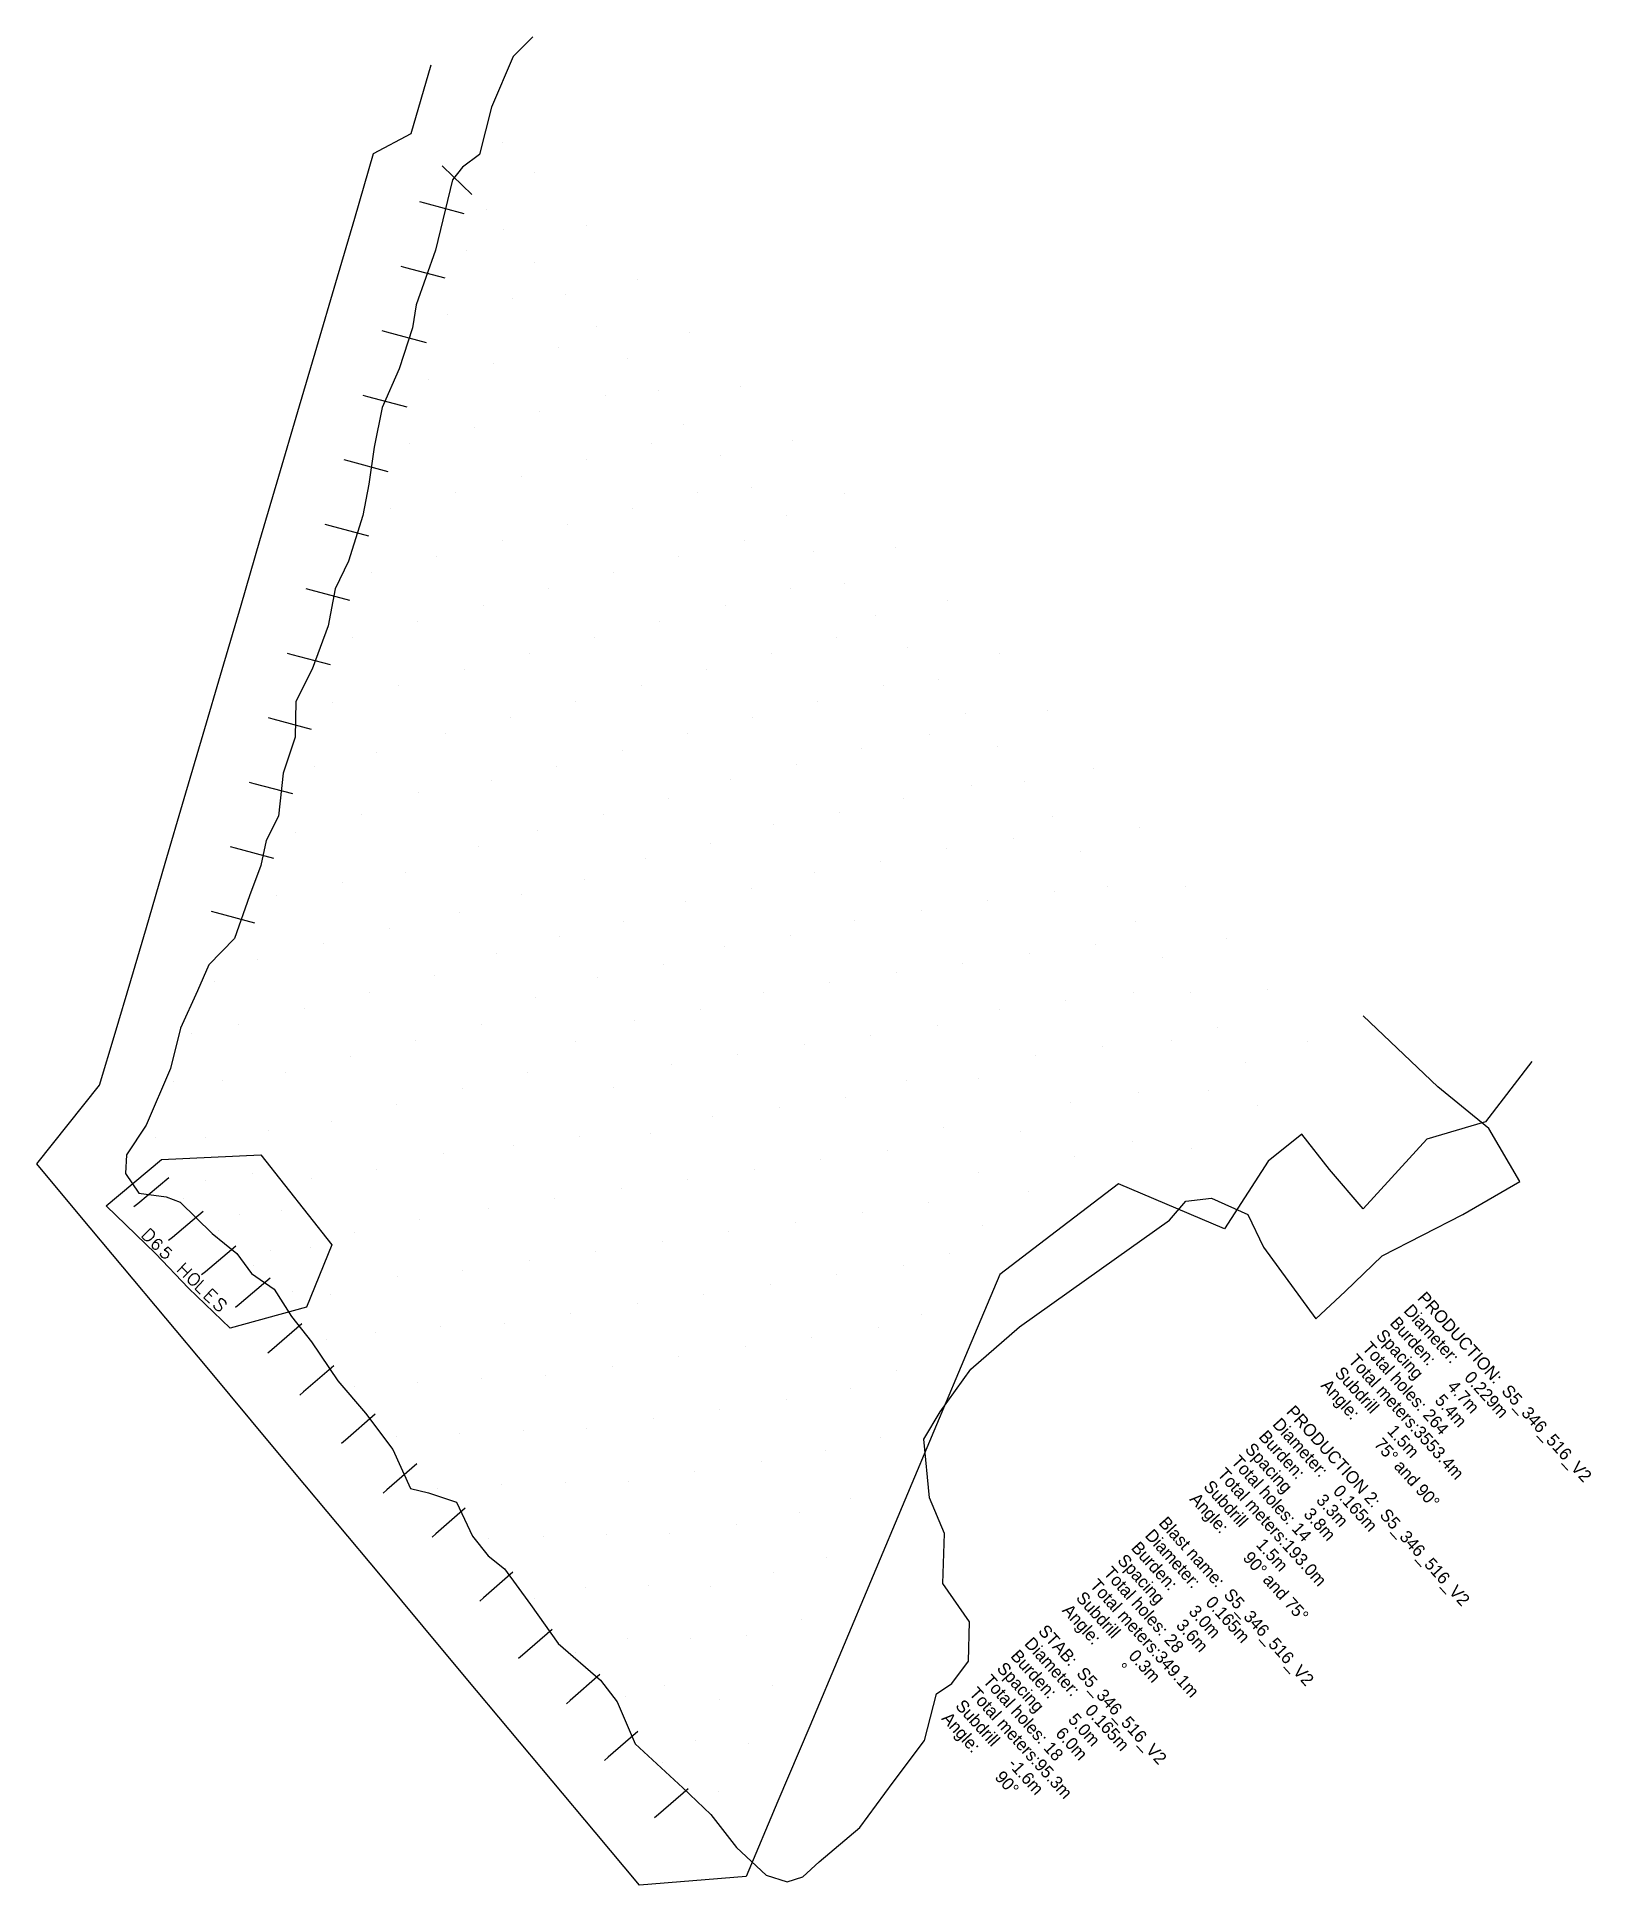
# Model space of a CAD drawing. Extents: x 478733 to 478858, y 6772498 to 6772647.
import ezdxf

# ---------------------------------------------------------------- set-up
doc = ezdxf.new("R2010")
doc.units = 0

msp = doc.modelspace()

# ---------------------------------------------------------------- linework, layer by layer
at = {"layer": 'S5_346_516_V2', "color": 6}
for p, q in [((478770.582, 6772638.596, 358.074), (478770.582, 6772638.596, 352.607)), ((478773.194, 6772636.172, 358.15), (478773.194, 6772636.172, 352.843)), ((478777.357, 6772631.851, 358.364), (478777.357, 6772631.851, 352.843)), ((478781.52, 6772627.53, 358.396), (478781.52, 6772627.53, 352.843)), ((478785.683, 6772623.209, 358.415), (478785.683, 6772623.209, 352.843)), ((478789.846, 6772618.888, 358.368), (478789.846, 6772618.888, 352.843)), ((478794.009, 6772614.568, 358.254), (478794.009, 6772614.568, 352.843)), ((478798.171, 6772610.247, 358.13), (478798.171, 6772610.247, 352.843)), ((478802.334, 6772605.926, 358.21), (478802.334, 6772605.926, 352.843)), ((478806.524, 6772601.631, 358.371), (478806.524, 6772601.631, 352.844)), ((478810.726, 6772597.348, 358.333), (478810.726, 6772597.348, 352.844)), ((478814.605, 6772592.771, 357.985), (478814.605, 6772592.771, 352.844)), ((478818.31, 6772588.051, 357.942), (478818.31, 6772588.051, 352.844)), ((478822.015, 6772583.331, 357.905), (478822.015, 6772583.331, 352.844)), ((478825.72, 6772578.612, 357.954), (478825.72, 6772578.612, 352.844)), ((478829.022, 6772574.419, 357.896), (478829.022, 6772574.419, 352.853)), ((478832.282, 6772570.239, 357.769), (478832.282, 6772570.239, 352.835)), ((478835.541, 6772566.105, 357.774), (478835.541, 6772566.105, 352.847))]:
    msp.add_line(p, q, dxfattribs=at)
at = {"layer": 'S5_346_516_V2', "color": 2}
msp.add_polyline3d([(478853.608, 6772564.466, 357.623), (478849.876, 6772559.605, 357.538), (478845.143, 6772558.196, 357.526), (478840.03, 6772552.589, 357.559), (478837.301, 6772555.761, 357.451), (478835.078, 6772558.593, 357.457), (478832.371, 6772556.44, 357.482), (478828.849, 6772550.983, 346), (478820.282, 6772554.596, 357.75), (478815.752, 6772551.136, 357.714), (478810.729, 6772547.299, 357.755), (478808.173, 6772541.229, 357.85), (478805.616, 6772535.159, 357.78), (478803.06, 6772529.089, 357.782), (478800.503, 6772523.02, 357.548), (478797.947, 6772516.95, 357.627), (478795.39, 6772510.88, 357.778), (478792.834, 6772504.81, 357.82), (478790.277, 6772498.74, 357.965), (478781.668, 6772498.06, 357.874), (478778.081, 6772502.318, 357.799), (478774.62, 6772506.463, 357.712), (478771.159, 6772510.608, 357.816), (478767.697, 6772514.753, 357.83), (478764.236, 6772518.898, 357.802), (478760.775, 6772523.042, 357.812), (478757.314, 6772527.187, 357.873), (478753.852, 6772531.332, 357.84), (478750.391, 6772535.477, 357.796), (478746.93, 6772539.622, 357.799), (478743.469, 6772543.767, 357.823), (478740.007, 6772547.911, 357.782), (478736.546, 6772552.056, 357.721), (478733.085, 6772556.201, 357.688), (478738.133, 6772562.561, 357.889), (478739.399, 6772566.736, 357.853), (478740.654, 6772571.007, 357.807), (478741.905, 6772575.265, 357.897), (478743.432, 6772580.465, 358), (478744.959, 6772585.666, 358), (478746.487, 6772590.867, 357.899), (478748.014, 6772596.068, 357.947), (478749.541, 6772601.268, 358.081), (478751.068, 6772606.469, 358.173), (478752.596, 6772611.67, 358.453), (478754.123, 6772616.87, 358.552), (478755.65, 6772622.071, 358.303), (478757.177, 6772627.272, 358.313), (478758.705, 6772632.473, 358.348), (478760.232, 6772637.673, 358.265), (478763.249, 6772639.287, 358.177), (478764.868, 6772644.813, 358.035)], dxfattribs=at)
at = {"layer": 'S5_346_516_V2', "color": 199}
for points in [[(478768.16, 6772634.382, 358.175), (478765.805, 6772636.639, 346), (478765.747, 6772636.695, 345.7)], [(478769.362, 6772633.144, 358.183), (478769.362, 6772633.144, 346), (478769.362, 6772633.144, 345.7)], [(478770.742, 6772631.51, 358.211), (478770.742, 6772631.51, 346), (478770.742, 6772631.51, 345.7)], [(478773.24, 6772628.917, 358.215), (478773.24, 6772628.917, 346), (478773.24, 6772628.917, 345.7)], [(478775.738, 6772626.325, 358.421), (478775.738, 6772626.325, 346), (478775.738, 6772626.325, 345.7)], [(478778.236, 6772623.732, 358.555), (478778.236, 6772623.732, 346), (478778.236, 6772623.732, 345.7)], [(478780.733, 6772621.14, 358.646), (478780.733, 6772621.14, 346), (478780.733, 6772621.14, 345.7)], [(478783.231, 6772618.547, 358.645), (478783.231, 6772618.547, 346), (478783.231, 6772618.547, 345.7)], [(478785.209, 6772615.852, 358.565), (478785.209, 6772615.852, 346), (478785.209, 6772615.852, 345.7)], [(478788.227, 6772613.362, 358.329), (478788.227, 6772613.362, 346), (478788.227, 6772613.362, 345.7)], [(478790.724, 6772610.77, 358.147), (478790.724, 6772610.77, 346), (478790.724, 6772610.77, 345.7)], [(478793.534, 6772608.472, 358.168), (478793.534, 6772608.472, 346), (478793.534, 6772608.472, 345.7)], [(478795.72, 6772605.585, 358.181), (478795.72, 6772605.585, 346), (478795.72, 6772605.585, 345.7)], [(478798.218, 6772602.992, 358.221), (478798.218, 6772602.992, 346), (478798.218, 6772602.992, 345.7)], [(478800.722, 6772600.406, 358.119), (478800.722, 6772600.406, 346), (478800.722, 6772600.406, 345.7)], [(478803.243, 6772597.836, 358.247), (478803.243, 6772597.836, 346), (478803.243, 6772597.836, 345.7)], [(478805.764, 6772595.266, 358.105), (478805.764, 6772595.266, 346), (478805.764, 6772595.266, 345.7)], [(478807.954, 6772592.526, 358.066), (478807.954, 6772592.526, 346), (478807.954, 6772592.526, 345.7)], [(478810.522, 6772589.875, 357.899), (478810.522, 6772589.875, 346), (478810.522, 6772589.875, 345.7)], [(478812.744, 6772587.044, 357.904), (478812.744, 6772587.044, 346), (478812.744, 6772587.044, 345.7)], [(478814.967, 6772584.212, 357.977), (478814.967, 6772584.212, 346), (478814.967, 6772584.212, 345.7)], [(478817.19, 6772581.38, 357.969), (478817.19, 6772581.38, 346), (478817.19, 6772581.38, 345.7)], [(478819.413, 6772578.548, 357.957), (478819.413, 6772578.548, 346), (478819.413, 6772578.548, 345.7)], [(478821.636, 6772575.717, 357.974), (478821.636, 6772575.717, 346), (478821.636, 6772575.717, 345.7)], [(478823.859, 6772572.885, 357.922), (478823.859, 6772572.885, 346), (478823.859, 6772572.885, 345.7)], [(478826.082, 6772570.053, 357.838), (478826.082, 6772570.053, 346), (478826.082, 6772570.053, 345.7)], [(478828.305, 6772567.221, 357.813), (478828.305, 6772567.221, 346), (478828.305, 6772567.221, 345.7)], [(478830.527, 6772564.39, 357.852), (478830.527, 6772564.39, 346), (478830.527, 6772564.39, 345.7)]]:
    msp.add_polyline3d(points, dxfattribs=at)
at = {"layer": 'S5_346_516_V2', "color": 26}
for points in [[(478767.522, 6772632.82, 358.238), (478764.355, 6772633.669, 346), (478763.967, 6772633.773, 344.5)], [(478766.008, 6772627.616, 358.288), (478762.828, 6772628.468, 346), (478762.439, 6772628.572, 344.5)], [(478764.482, 6772622.415, 358.291), (478761.3, 6772623.268, 346), (478760.912, 6772623.372, 344.5)], [(478762.933, 6772617.22, 358.208), (478759.773, 6772618.067, 346), (478759.385, 6772618.171, 344.5)], [(478761.414, 6772612.017, 358.242), (478758.246, 6772612.866, 346), (478757.858, 6772612.97, 344.5)], [(478759.853, 6772606.826, 358.109), (478756.719, 6772607.666, 346), (478756.33, 6772607.77, 344.5)], [(478758.3, 6772601.632, 358.011), (478755.191, 6772602.465, 346), (478754.803, 6772602.569, 344.5)], [(478756.758, 6772596.435, 357.952), (478753.664, 6772597.264, 346), (478753.276, 6772597.368, 344.5)], [(478755.226, 6772591.236, 357.934), (478752.137, 6772592.063, 346), (478751.749, 6772592.167, 344.5)], [(478753.705, 6772586.033, 357.96), (478750.61, 6772586.863, 346), (478750.221, 6772586.967, 344.5)], [(478752.188, 6772580.83, 358), (478749.082, 6772581.662, 346), (478748.694, 6772581.766, 344.5)], [(478750.661, 6772575.629, 358), (478747.555, 6772576.461, 346), (478747.167, 6772576.565, 344.5)], [(478747.362, 6772570.902, 357.685), (478747.362, 6772570.902, 346), (478747.362, 6772570.902, 344.5)], [(478745.564, 6772566.721, 357.845), (478745.564, 6772566.721, 346), (478745.564, 6772566.721, 344.5)], [(478744.119, 6772562.89, 357.842), (478744.119, 6772562.89, 346), (478744.119, 6772562.89, 344.5)], [(478831.535, 6772560.929, 357.571), (478831.535, 6772560.929, 346), (478831.535, 6772560.929, 344.5)], [(478742.646, 6772558.322, 357.871), (478742.646, 6772558.322, 346), (478742.646, 6772558.322, 344.5)], [(478821.457, 6772557.989, 357.759), (478821.457, 6772557.989, 346), (478821.457, 6772557.989, 344.5)], [(478826.216, 6772557.479, 357.54), (478826.216, 6772557.479, 346), (478826.216, 6772557.479, 344.5)], [(478816.776, 6772556.77, 357.816), (478816.776, 6772556.77, 346), (478816.776, 6772556.77, 344.5)], [(478813.028, 6772553.993, 357.762), (478813.028, 6772553.993, 346), (478813.028, 6772553.993, 344.5)], [(478809.354, 6772551.24, 357.839), (478809.354, 6772551.24, 346), (478809.354, 6772551.24, 344.5)], [(478806.695, 6772548.954, 357.862), (478806.695, 6772548.954, 346), (478806.695, 6772548.954, 344.5)], [(478804.391, 6772544.092, 357.869), (478804.391, 6772544.092, 346), (478804.391, 6772544.092, 344.5)], [(478802.386, 6772539.515, 357.818), (478802.386, 6772539.515, 346), (478802.386, 6772539.515, 344.5)], [(478801.067, 6772534.136, 357.859), (478801.067, 6772534.136, 346), (478801.067, 6772534.136, 344.5)], [(478798.72, 6772529.208, 357.872), (478798.72, 6772529.208, 346), (478798.72, 6772529.208, 344.5)], [(478796.776, 6772524.477, 357.828), (478796.776, 6772524.477, 346), (478796.776, 6772524.477, 344.5)], [(478794.768, 6772519.469, 357.869), (478794.768, 6772519.469, 346), (478794.768, 6772519.469, 344.5)], [(478792.358, 6772514.17, 357.732), (478792.358, 6772514.17, 346), (478792.358, 6772514.17, 344.5)], [(478790.472, 6772509.45, 357.746), (478790.472, 6772509.45, 346), (478790.472, 6772509.45, 344.5)], [(478788.034, 6772505.607, 357.839), (478788.034, 6772505.607, 346), (478788.034, 6772505.607, 344.5)]]:
    msp.add_polyline3d(points, dxfattribs=at)
at = {"layer": 'S5_346_516_V2', "color": 4}
for points in [[(478767.701, 6772629.873, 358.215), (478767.701, 6772629.873, 346), (478767.701, 6772629.873, 344.5)], [(478771.436, 6772625.973, 358.243), (478771.436, 6772625.973, 346), (478771.436, 6772625.973, 344.5)], [(478766.174, 6772624.672, 358.305), (478766.174, 6772624.672, 346), (478766.174, 6772624.672, 344.5)], [(478775.171, 6772622.073, 358.453), (478775.171, 6772622.073, 346), (478775.171, 6772622.073, 344.5)], [(478769.909, 6772620.772, 358.206), (478769.909, 6772620.772, 346), (478769.909, 6772620.772, 344.5)], [(478764.647, 6772619.472, 358.223), (478764.647, 6772619.472, 346), (478764.647, 6772619.472, 344.5)], [(478778.906, 6772618.172, 358.589), (478778.906, 6772618.172, 346), (478778.906, 6772618.172, 344.5)], [(478768.382, 6772615.571, 358.166), (478768.382, 6772615.571, 346), (478768.382, 6772615.571, 344.5)], [(478773.644, 6772616.872, 358.273), (478773.644, 6772616.872, 346), (478773.644, 6772616.872, 344.5)], [(478763.12, 6772614.271, 358.213), (478763.12, 6772614.271, 346), (478763.12, 6772614.271, 344.5)], [(478782.64, 6772614.272, 358.657), (478782.64, 6772614.272, 346), (478782.64, 6772614.272, 344.5)], [(478777.378, 6772612.972, 358.256), (478777.378, 6772612.972, 346), (478777.378, 6772612.972, 344.5)], [(478772.116, 6772611.671, 358.098), (478772.116, 6772611.671, 346), (478772.116, 6772611.671, 344.5)], [(478766.854, 6772610.371, 358.198), (478766.854, 6772610.371, 346), (478766.854, 6772610.371, 344.5)], [(478786.375, 6772610.372, 358.253), (478786.375, 6772610.372, 346), (478786.375, 6772610.372, 344.5)], [(478761.592, 6772609.07, 358.162), (478761.592, 6772609.07, 346), (478761.592, 6772609.07, 344.5)], [(478781.113, 6772609.071, 358.181), (478781.113, 6772609.071, 346), (478781.113, 6772609.071, 344.5)], [(478775.851, 6772607.771, 358.037), (478775.851, 6772607.771, 346), (478775.851, 6772607.771, 344.5)], [(478765.327, 6772605.17, 358), (478765.327, 6772605.17, 346), (478765.327, 6772605.17, 344.5)], [(478770.589, 6772606.47, 358.027), (478770.589, 6772606.47, 346), (478770.589, 6772606.47, 344.5)], [(478784.848, 6772605.171, 358.124), (478784.848, 6772605.171, 346), (478784.848, 6772605.171, 344.5)], [(478790.11, 6772606.472, 358.129), (478790.11, 6772606.472, 346), (478790.11, 6772606.472, 344.5)], [(478760.065, 6772603.869, 358.045), (478760.065, 6772603.869, 346), (478760.065, 6772603.869, 344.5)], [(478779.586, 6772603.871, 357.994), (478779.586, 6772603.871, 346), (478779.586, 6772603.871, 344.5)], [(478774.324, 6772602.57, 357.908), (478774.324, 6772602.57, 346), (478774.324, 6772602.57, 344.5)], [(478793.845, 6772602.572, 358.114), (478793.845, 6772602.572, 346), (478793.845, 6772602.572, 344.5)], [(478769.062, 6772601.27, 357.861), (478769.062, 6772601.27, 346), (478769.062, 6772601.27, 344.5)], [(478788.583, 6772601.271, 358.015), (478788.583, 6772601.271, 346), (478788.583, 6772601.271, 344.5)], [(478763.8, 6772599.969, 357.904), (478763.8, 6772599.969, 346), (478763.8, 6772599.969, 344.5)], [(478783.321, 6772599.97, 357.91), (478783.321, 6772599.97, 346), (478783.321, 6772599.97, 344.5)], [(478758.538, 6772598.669, 357.962), (478758.538, 6772598.669, 346), (478758.538, 6772598.669, 344.5)], [(478778.059, 6772598.67, 357.82), (478778.059, 6772598.67, 346), (478778.059, 6772598.67, 344.5)], [(478797.579, 6772598.671, 358.057), (478797.579, 6772598.671, 346), (478797.579, 6772598.671, 344.5)], [(478772.797, 6772597.369, 357.772), (478772.797, 6772597.369, 346), (478772.797, 6772597.369, 344.5)], [(478792.317, 6772597.371, 357.971), (478792.317, 6772597.371, 346), (478792.317, 6772597.371, 344.5)], [(478762.273, 6772594.768, 357.869), (478762.273, 6772594.768, 346), (478762.273, 6772594.768, 344.5)], [(478767.535, 6772596.069, 357.773), (478767.535, 6772596.069, 346), (478767.535, 6772596.069, 344.5)], [(478781.793, 6772594.77, 357.718), (478781.793, 6772594.77, 346), (478781.793, 6772594.77, 344.5)], [(478787.055, 6772596.07, 357.848), (478787.055, 6772596.07, 346), (478787.055, 6772596.07, 344.5)], [(478801.314, 6772594.771, 358.118), (478801.314, 6772594.771, 346), (478801.314, 6772594.771, 344.5)], [(478756.945, 6772593.449, 357.921), (478756.945, 6772593.449, 346), (478756.945, 6772593.449, 344.5)], [(478776.531, 6772593.469, 357.683), (478776.531, 6772593.469, 346), (478776.531, 6772593.469, 344.5)], [(478796.052, 6772593.471, 357.841), (478796.052, 6772593.471, 346), (478796.052, 6772593.471, 344.5)], [(478771.259, 6772592.198, 357.736), (478771.259, 6772592.198, 346), (478771.259, 6772592.198, 344.5)], [(478790.79, 6772592.17, 357.799), (478790.79, 6772592.17, 346), (478790.79, 6772592.17, 344.5)], [(478765.986, 6772590.887, 357.828), (478765.986, 6772590.887, 346), (478765.986, 6772590.887, 344.5)], [(478785.528, 6772590.87, 357.788), (478785.528, 6772590.87, 346), (478785.528, 6772590.87, 344.5)], [(478805.019, 6772590.825, 358.004), (478805.019, 6772590.825, 346), (478805.019, 6772590.825, 344.5)], [(478760.456, 6772589.41, 357.868), (478760.456, 6772589.41, 346), (478760.456, 6772589.41, 344.5)], [(478780.266, 6772589.569, 357.669), (478780.266, 6772589.569, 346), (478780.266, 6772589.569, 344.5)], [(478755.483, 6772588.267, 357.935), (478755.483, 6772588.267, 346), (478755.483, 6772588.267, 344.5)], [(478775.004, 6772588.269, 357.675), (478775.004, 6772588.269, 346), (478775.004, 6772588.269, 344.5)], [(478763.851, 6772586.155, 357.84), (478763.851, 6772586.155, 346), (478763.851, 6772586.155, 344.5)], [(478769.743, 6772587.133, 357.755), (478769.743, 6772587.133, 346), (478769.743, 6772587.133, 344.5)], [(478808.454, 6772586.679, 357.888), (478808.454, 6772586.679, 346), (478808.454, 6772586.679, 344.5)], [(478759.216, 6772584.364, 357.89), (478759.216, 6772584.364, 346), (478759.216, 6772584.364, 344.5)], [(478778.739, 6772584.368, 357.621), (478778.739, 6772584.368, 346), (478778.739, 6772584.368, 344.5)], [(478784.001, 6772585.669, 357.673), (478784.001, 6772585.669, 346), (478784.001, 6772585.669, 344.5)], [(478753.924, 6772582.963, 357.918), (478753.924, 6772582.963, 346), (478753.924, 6772582.963, 344.5)], [(478773.477, 6772583.068, 357.703), (478773.477, 6772583.068, 346), (478773.477, 6772583.068, 344.5)], [(478768.676, 6772581.834, 357.741), (478768.676, 6772581.834, 346), (478768.676, 6772581.834, 344.5)], [(478806.424, 6772581.653, 357.868), (478806.424, 6772581.653, 346), (478806.424, 6772581.653, 344.5)], [(478811.788, 6772582.432, 357.963), (478811.788, 6772582.432, 346), (478811.788, 6772582.432, 344.5)], [(478757.736, 6772578.934, 357.799), (478757.736, 6772578.934, 346), (478757.736, 6772578.934, 344.5)], [(478762.831, 6772579.732, 357.756), (478762.831, 6772579.732, 346), (478762.831, 6772579.732, 344.5)], [(478777.212, 6772579.168, 357.724), (478777.212, 6772579.168, 346), (478777.212, 6772579.168, 344.5)], [(478752.429, 6772577.866, 358), (478752.429, 6772577.866, 346), (478752.429, 6772577.866, 344.5)], [(478772.124, 6772577.913, 357.664), (478772.124, 6772577.913, 346), (478772.124, 6772577.913, 344.5)], [(478809.758, 6772577.406, 357.958), (478809.758, 6772577.406, 346), (478809.758, 6772577.406, 344.5)], [(478815.122, 6772578.184, 357.969), (478815.122, 6772578.184, 346), (478815.122, 6772578.184, 344.5)], [(478767.125, 6772576.496, 357.672), (478767.125, 6772576.496, 346), (478767.125, 6772576.496, 344.5)], [(478799.03, 6772575.849, 357.795), (478799.03, 6772575.849, 346), (478799.03, 6772575.849, 344.5)], [(478804.394, 6772576.628, 357.883), (478804.394, 6772576.628, 346), (478804.394, 6772576.628, 344.5)], [(478756.164, 6772573.966, 358), (478756.164, 6772573.966, 346), (478756.164, 6772573.966, 344.5)], [(478761.519, 6772575.159, 357.676), (478761.519, 6772575.159, 346), (478761.519, 6772575.159, 344.5)], [(478818.457, 6772573.937, 357.967), (478818.457, 6772573.937, 346), (478818.457, 6772573.937, 344.5)], [(478750.902, 6772572.665, 358), (478750.902, 6772572.665, 346), (478750.902, 6772572.665, 344.5)], [(478807.728, 6772572.38, 357.957), (478807.728, 6772572.38, 346), (478807.728, 6772572.38, 344.5)], [(478813.092, 6772573.158, 357.984), (478813.092, 6772573.158, 346), (478813.092, 6772573.158, 344.5)], [(478765.161, 6772571.366, 357.671), (478765.161, 6772571.366, 346), (478765.161, 6772571.366, 344.5)], [(478797, 6772570.823, 357.925), (478797, 6772570.823, 346), (478797, 6772570.823, 344.5)], [(478802.364, 6772571.602, 357.925), (478802.364, 6772571.602, 346), (478802.364, 6772571.602, 344.5)], [(478759.899, 6772570.065, 358), (478759.899, 6772570.065, 346), (478759.899, 6772570.065, 344.5)], [(478791.636, 6772570.045, 357.933), (478791.636, 6772570.045, 346), (478791.636, 6772570.045, 344.5)], [(478754.637, 6772568.765, 358), (478754.637, 6772568.765, 346), (478754.637, 6772568.765, 344.5)], [(478749.374, 6772567.464, 357.741), (478749.374, 6772567.464, 346), (478749.374, 6772567.464, 344.5)], [(478768.895, 6772567.466, 357.736), (478768.895, 6772567.466, 346), (478768.895, 6772567.466, 344.5)], [(478800.334, 6772566.576, 357.953), (478800.334, 6772566.576, 346), (478800.334, 6772566.576, 344.5)], [(478805.698, 6772567.354, 357.949), (478805.698, 6772567.354, 346), (478805.698, 6772567.354, 344.5)], [(478758.371, 6772564.865, 358), (478758.371, 6772564.865, 346), (478758.371, 6772564.865, 344.5)], [(478763.633, 6772566.165, 358), (478763.633, 6772566.165, 346), (478763.633, 6772566.165, 344.5)], [(478789.606, 6772565.019, 357.933), (478789.606, 6772565.019, 346), (478789.606, 6772565.019, 344.5)], [(478794.97, 6772565.797, 357.957), (478794.97, 6772565.797, 346), (478794.97, 6772565.797, 344.5)], [(478753.109, 6772563.564, 357.751), (478753.109, 6772563.564, 346), (478753.109, 6772563.564, 344.5)], [(478772.63, 6772563.565, 357.758), (478772.63, 6772563.565, 346), (478772.63, 6772563.565, 344.5)], [(478784.242, 6772564.241, 357.838), (478784.242, 6772564.241, 346), (478784.242, 6772564.241, 344.5)], [(478767.368, 6772562.265, 358), (478767.368, 6772562.265, 346), (478767.368, 6772562.265, 344.5)], [(478809.033, 6772563.106, 357.93), (478809.033, 6772563.106, 346), (478809.033, 6772563.106, 344.5)], [(478762.106, 6772560.964, 358), (478762.106, 6772560.964, 346), (478762.106, 6772560.964, 344.5)], [(478792.94, 6772560.772, 357.952), (478792.94, 6772560.772, 346), (478792.94, 6772560.772, 344.5)], [(478798.304, 6772561.55, 357.999), (478798.304, 6772561.55, 346), (478798.304, 6772561.55, 344.5)], [(478756.844, 6772559.664, 357.814), (478756.844, 6772559.664, 346), (478756.844, 6772559.664, 344.5)], [(478787.576, 6772559.993, 357.924), (478787.576, 6772559.993, 346), (478787.576, 6772559.993, 344.5)], [(478771.484, 6772557.658, 358), (478771.484, 6772557.658, 346), (478771.484, 6772557.658, 344.5)], [(478776.848, 6772558.437, 357.826), (478776.848, 6772558.437, 346), (478776.848, 6772558.437, 344.5)], [(478812.367, 6772558.859, 357.921), (478812.367, 6772558.859, 346), (478812.367, 6772558.859, 344.5)], [(478765.841, 6772557.064, 357.995), (478765.841, 6772557.064, 346), (478765.841, 6772557.064, 344.5)], [(478796.275, 6772556.524, 357.982), (478796.275, 6772556.524, 346), (478796.275, 6772556.524, 344.5)], [(478801.639, 6772557.302, 357.993), (478801.639, 6772557.302, 346), (478801.639, 6772557.302, 344.5)], [(478785.546, 6772554.967, 357.98), (478785.546, 6772554.967, 346), (478785.546, 6772554.967, 344.5)], [(478790.91, 6772555.746, 357.973), (478790.91, 6772555.746, 346), (478790.91, 6772555.746, 344.5)], [(478774.818, 6772553.411, 358), (478774.818, 6772553.411, 346), (478774.818, 6772553.411, 344.5)], [(478780.182, 6772554.189, 358), (478780.182, 6772554.189, 346), (478780.182, 6772554.189, 344.5)], [(478804.973, 6772553.055, 357.905), (478804.973, 6772553.055, 346), (478804.973, 6772553.055, 344.5)], [(478769.454, 6772552.633, 358.036), (478769.454, 6772552.633, 346), (478769.454, 6772552.633, 344.5)], [(478794.245, 6772551.498, 358.033), (478794.245, 6772551.498, 346), (478794.245, 6772551.498, 344.5)], [(478799.609, 6772552.276, 358.007), (478799.609, 6772552.276, 346), (478799.609, 6772552.276, 344.5)], [(478788.881, 6772550.72, 358.001), (478788.881, 6772550.72, 346), (478788.881, 6772550.72, 344.5)], [(478778.152, 6772549.163, 358), (478778.152, 6772549.163, 346), (478778.152, 6772549.163, 344.5)], [(478783.516, 6772549.941, 358), (478783.516, 6772549.941, 346), (478783.516, 6772549.941, 344.5)], [(478767.424, 6772547.607, 358.106), (478767.424, 6772547.607, 346), (478767.424, 6772547.607, 344.5)], [(478772.788, 6772548.385, 358.108), (478772.788, 6772548.385, 346), (478772.788, 6772548.385, 344.5)], [(478797.579, 6772547.25, 357.969), (478797.579, 6772547.25, 346), (478797.579, 6772547.25, 344.5)], [(478802.943, 6772548.029, 357.975), (478802.943, 6772548.029, 346), (478802.943, 6772548.029, 344.5)], [(478786.851, 6772545.694, 358), (478786.851, 6772545.694, 346), (478786.851, 6772545.694, 344.5)], [(478792.215, 6772546.472, 358.01), (478792.215, 6772546.472, 346), (478792.215, 6772546.472, 344.5)], [(478776.122, 6772544.137, 358.008), (478776.122, 6772544.137, 346), (478776.122, 6772544.137, 344.5)], [(478781.487, 6772544.916, 358), (478781.487, 6772544.916, 346), (478781.487, 6772544.916, 344.5)], [(478754.43, 6772543.324, 357.964), (478752.011, 6772541.221, 346), (478751.708, 6772540.958, 344.5)], [(478770.758, 6772543.359, 358.063), (478770.758, 6772543.359, 346), (478770.758, 6772543.359, 344.5)], [(478800.913, 6772543.003, 357.914), (478800.913, 6772543.003, 346), (478800.913, 6772543.003, 344.5)], [(478790.185, 6772541.446, 358), (478790.185, 6772541.446, 346), (478790.185, 6772541.446, 344.5)], [(478795.549, 6772542.225, 357.945), (478795.549, 6772542.225, 346), (478795.549, 6772542.225, 344.5)], [(478757.013, 6772539.927, 357.999), (478754.587, 6772537.818, 346), (478754.283, 6772537.554, 344.5)], [(478779.457, 6772539.89, 357.934), (478779.457, 6772539.89, 346), (478779.457, 6772539.89, 344.5)], [(478784.821, 6772540.668, 358), (478784.821, 6772540.668, 346), (478784.821, 6772540.668, 344.5)], [(478774.093, 6772539.111, 357.903), (478774.093, 6772539.111, 346), (478774.093, 6772539.111, 344.5)], [(478798.674, 6772538.082, 358), (478798.674, 6772538.082, 346), (478798.674, 6772538.082, 344.5)], [(478793.519, 6772537.199, 358), (478793.519, 6772537.199, 346), (478793.519, 6772537.199, 344.5)], [(478760.368, 6772536.034, 357.934), (478757.955, 6772533.937, 346), (478757.651, 6772533.673, 344.5)], [(478782.791, 6772535.642, 357.884), (478782.791, 6772535.642, 346), (478782.791, 6772535.642, 344.5)], [(478788.155, 6772536.42, 358), (478788.155, 6772536.42, 346), (478788.155, 6772536.42, 344.5)], [(478777.427, 6772534.864, 357.887), (478777.427, 6772534.864, 346), (478777.427, 6772534.864, 344.5)], [(478791.489, 6772532.173, 358), (478791.489, 6772532.173, 346), (478791.489, 6772532.173, 344.5)], [(478763.702, 6772532.015, 357.863), (478761.303, 6772529.929, 346), (478761, 6772529.666, 344.5)], [(478780.761, 6772530.616, 357.912), (478780.761, 6772530.616, 346), (478780.761, 6772530.616, 344.5)], [(478786.125, 6772531.394, 357.843), (478786.125, 6772531.394, 346), (478786.125, 6772531.394, 344.5)], [(478767.618, 6772528.438, 357.735), (478765.245, 6772526.375, 346), (478764.942, 6772526.112, 344.5)], [(478784.095, 6772526.369, 357.873), (478784.095, 6772526.369, 346), (478784.095, 6772526.369, 344.5)], [(478789.46, 6772527.147, 357.923), (478789.46, 6772527.147, 346), (478789.46, 6772527.147, 344.5)], [(478771.463, 6772523.292, 357.762), (478769.085, 6772521.224, 346), (478768.781, 6772520.96, 344.5)], [(478787.43, 6772522.121, 357.825), (478787.43, 6772522.121, 346), (478787.43, 6772522.121, 344.5)], [(478774.618, 6772518.665, 357.835), (478772.225, 6772516.584, 346), (478771.921, 6772516.321, 344.5)], [(478778.476, 6772515.027, 357.885), (478776.072, 6772512.938, 346), (478775.769, 6772512.674, 344.5)], [(478781.526, 6772510.449, 357.795), (478779.141, 6772508.376, 346), (478778.837, 6772508.112, 344.5)], [(478785.582, 6772505.825, 357.811), (478783.194, 6772503.749, 346), (478782.891, 6772503.485, 344.5)]]:
    msp.add_polyline3d(points, dxfattribs=at)
at = {"layer": 'S5_346_516_V2', "color": 10}
for points in [[(478799.571, 6772589.686, 357.939), (478799.571, 6772589.686, 346), (478799.571, 6772589.686, 344.5)], [(478794.324, 6772588.421, 357.838), (478794.324, 6772588.421, 346), (478794.324, 6772588.421, 344.5)], [(478789.023, 6772587.203, 357.713), (478789.023, 6772587.203, 346), (478789.023, 6772587.203, 344.5)], [(478797.792, 6772584.573, 357.759), (478797.792, 6772584.573, 346), (478797.792, 6772584.573, 344.5)], [(478802.984, 6772585.661, 357.85), (478802.984, 6772585.661, 346), (478802.984, 6772585.661, 344.5)], [(478792.479, 6772583.533, 357.78), (478792.479, 6772583.533, 346), (478792.479, 6772583.533, 344.5)], [(478787.356, 6772582.068, 357.746), (478787.356, 6772582.068, 346), (478787.356, 6772582.068, 344.5)], [(478782.136, 6772580.856, 357.778), (478782.136, 6772580.856, 346), (478782.136, 6772580.856, 344.5)], [(478801.095, 6772580.613, 357.751), (478801.095, 6772580.613, 346), (478801.095, 6772580.613, 344.5)], [(478790.701, 6772578.42, 357.727), (478790.701, 6772578.42, 346), (478790.701, 6772578.42, 344.5)], [(478795.777, 6772579.666, 357.7), (478795.777, 6772579.666, 346), (478795.777, 6772579.666, 344.5)], [(478785.388, 6772577.38, 357.826), (478785.388, 6772577.38, 346), (478785.388, 6772577.38, 344.5)], [(478780.412, 6772575.757, 357.787), (478780.412, 6772575.757, 346), (478780.412, 6772575.757, 344.5)], [(478775.192, 6772574.528, 357.694), (478775.192, 6772574.528, 346), (478775.192, 6772574.528, 344.5)], [(478793.863, 6772574.647, 357.808), (478793.863, 6772574.647, 346), (478793.863, 6772574.647, 344.5)], [(478770.17, 6772573.171, 357.666), (478770.17, 6772573.171, 346), (478770.17, 6772573.171, 344.5)], [(478788.503, 6772573.698, 357.852), (478788.503, 6772573.698, 346), (478788.503, 6772573.698, 344.5)], [(478778.296, 6772571.228, 357.711), (478778.296, 6772571.228, 346), (478778.296, 6772571.228, 344.5)], [(478783.609, 6772572.267, 357.859), (478783.609, 6772572.267, 346), (478783.609, 6772572.267, 344.5)], [(478773.264, 6772569.585, 357.647), (478773.264, 6772569.585, 346), (478773.264, 6772569.585, 344.5)], [(478816.042, 6772569.394, 357.978), (478816.042, 6772569.394, 346), (478816.042, 6772569.394, 344.5)], [(478821.53, 6772570.024, 357.904), (478821.53, 6772570.024, 346), (478821.53, 6772570.024, 344.5)], [(478786.611, 6772568.674, 357.88), (478786.611, 6772568.674, 346), (478786.611, 6772568.674, 344.5)], [(478810.679, 6772568.636, 357.974), (478810.679, 6772568.636, 346), (478810.679, 6772568.636, 344.5)], [(478781.292, 6772567.74, 357.726), (478781.292, 6772567.74, 346), (478781.292, 6772567.74, 344.5)], [(478776.517, 6772566.114, 357.71), (478776.517, 6772566.114, 346), (478776.517, 6772566.114, 344.5)], [(478813.588, 6772564.916, 357.956), (478813.588, 6772564.916, 346), (478813.588, 6772564.916, 344.5)], [(478818.977, 6772565.68, 357.87), (478818.977, 6772565.68, 346), (478818.977, 6772565.68, 344.5)], [(478824.573, 6772566.12, 357.818), (478824.573, 6772566.12, 346), (478824.573, 6772566.12, 344.5)], [(478748.01, 6772562.921, 357.906), (478748.01, 6772562.921, 346), (478748.01, 6772562.921, 344.5)], [(478779.541, 6772562.362, 357.752), (478779.541, 6772562.362, 346), (478779.541, 6772562.362, 344.5)], [(478803.232, 6772562.899, 357.982), (478803.232, 6772562.899, 346), (478803.232, 6772562.899, 344.5)], [(478821.903, 6772561.943, 357.923), (478821.903, 6772561.943, 346), (478821.903, 6772561.943, 344.5)], [(478827.509, 6772562.097, 357.874), (478827.509, 6772562.097, 346), (478827.509, 6772562.097, 344.5)], [(478816.445, 6772561.162, 357.946), (478816.445, 6772561.162, 346), (478816.445, 6772561.162, 344.5)], [(478806.16, 6772559.164, 357.959), (478806.16, 6772559.164, 346), (478806.16, 6772559.164, 344.5)], [(478746.686, 6772558.296, 357.907), (478746.686, 6772558.296, 346), (478746.686, 6772558.296, 344.5)], [(478751.739, 6772558.889, 357.949), (478751.739, 6772558.889, 346), (478751.739, 6772558.889, 344.5)], [(478782.548, 6772558.684, 357.872), (478782.548, 6772558.684, 346), (478782.548, 6772558.684, 344.5)], [(478755.248, 6772555.049, 358.341), (478755.248, 6772555.049, 346), (478755.248, 6772555.049, 344.5)], [(478760.467, 6772555.759, 358.133), (478760.467, 6772555.759, 346), (478760.467, 6772555.759, 344.5)], [(478809.014, 6772555.485, 357.846), (478809.014, 6772555.485, 346), (478809.014, 6772555.485, 344.5)], [(478763.921, 6772551.703, 358.02), (478763.921, 6772551.703, 346), (478763.921, 6772551.703, 344.5)], [(478758.688, 6772550.646, 358.224), (478758.688, 6772550.646, 346), (478758.688, 6772550.646, 344.5)], [(478762.134, 6772547.146, 358.05), (478762.134, 6772547.146, 346), (478762.134, 6772547.146, 344.5)], [(478756.72, 6772545.715, 358.013), (478756.72, 6772545.715, 346), (478756.72, 6772545.715, 344.5)], [(478760.355, 6772542.583, 358.059), (478760.355, 6772542.583, 346), (478760.355, 6772542.583, 344.5)], [(478765.599, 6772543.11, 358.054), (478765.599, 6772543.11, 346), (478765.599, 6772543.11, 344.5)], [(478756.466, 6772542.039, 358.014), (478756.466, 6772542.039, 346), (478756.466, 6772542.039, 344.5)], [(478758.651, 6772538.289, 357.97), (478758.651, 6772538.289, 346), (478758.651, 6772538.289, 344.5)], [(478763.796, 6772538.592, 357.977), (478763.796, 6772538.592, 346), (478763.796, 6772538.592, 344.5)], [(478768.96, 6772538.923, 357.965), (478768.96, 6772538.923, 346), (478768.96, 6772538.923, 344.5)], [(478762.042, 6772534.211, 357.905), (478762.042, 6772534.211, 346), (478762.042, 6772534.211, 344.5)], [(478767.155, 6772534.47, 357.826), (478767.155, 6772534.47, 346), (478767.155, 6772534.47, 344.5)], [(478772.317, 6772534.684, 357.827), (478772.317, 6772534.684, 346), (478772.317, 6772534.684, 344.5)], [(478796.632, 6772533.108, 358), (478796.632, 6772533.108, 346), (478796.632, 6772533.108, 344.5)], [(478765.393, 6772530.03, 357.784), (478765.393, 6772530.03, 346), (478765.393, 6772530.03, 344.5)], [(478770.566, 6772530.333, 357.754), (478770.566, 6772530.333, 346), (478770.566, 6772530.333, 344.5)], [(478775.677, 6772530.509, 357.851), (478775.677, 6772530.509, 346), (478775.677, 6772530.509, 344.5)], [(478794.544, 6772528.088, 357.983), (478794.544, 6772528.088, 346), (478794.544, 6772528.088, 344.5)], [(478773.936, 6772526.199, 357.73), (478773.936, 6772526.199, 346), (478773.936, 6772526.199, 344.5)], [(478779.031, 6772526.36, 357.856), (478779.031, 6772526.36, 346), (478779.031, 6772526.36, 344.5)], [(478769.526, 6772526.029, 357.741), (478769.526, 6772526.029, 346), (478769.526, 6772526.029, 344.5)], [(478792.48, 6772523.225, 357.939), (478792.48, 6772523.225, 346), (478792.48, 6772523.225, 344.5)], [(478777.312, 6772522.054, 357.759), (478777.312, 6772522.054, 346), (478777.312, 6772522.054, 344.5)], [(478782.397, 6772522.177, 357.793), (478782.397, 6772522.177, 346), (478782.397, 6772522.177, 344.5)], [(478773.227, 6772521.153, 357.813), (478773.227, 6772521.153, 346), (478773.227, 6772521.153, 344.5)], [(478780.709, 6772517.909, 357.787), (478780.709, 6772517.909, 346), (478780.709, 6772517.909, 344.5)], [(478785.767, 6772517.95, 357.756), (478785.767, 6772517.95, 346), (478785.767, 6772517.95, 344.5)], [(478790.333, 6772518.218, 357.834), (478790.333, 6772518.218, 346), (478790.333, 6772518.218, 344.5)], [(478776.496, 6772516.85, 357.85), (478776.496, 6772516.85, 346), (478776.496, 6772516.85, 344.5)], [(478780.551, 6772513.25, 357.846), (478780.551, 6772513.25, 346), (478780.551, 6772513.25, 344.5)], [(478783.698, 6772514.183, 357.763), (478783.698, 6772514.183, 346), (478783.698, 6772514.183, 344.5)], [(478788.12, 6772513.038, 357.761), (478788.12, 6772513.038, 346), (478788.12, 6772513.038, 344.5)], [(478786.165, 6772509.697, 357.801), (478786.165, 6772509.697, 346), (478786.165, 6772509.697, 344.5)], [(478783.53, 6772507.901, 357.831), (478783.53, 6772507.901, 346), (478783.53, 6772507.901, 344.5)]]:
    msp.add_polyline3d(points, dxfattribs=at)
at = {"layer": 'S5_346_516_V2', "color": 3}
for points in [[(478743.711, 6772555.089, 358.148), (478741.217, 6772552.997, 346), (478740.909, 6772552.739, 344.5)], [(478746.679, 6772554.864, 358.129), (478746.679, 6772554.864, 346), (478746.679, 6772554.864, 344.5)], [(478750.447, 6772555.41, 358.35), (478750.447, 6772555.41, 346), (478750.447, 6772555.41, 344.5)], [(478744.905, 6772553.398, 358.168), (478744.905, 6772553.398, 346), (478744.905, 6772553.398, 344.5)], [(478746.482, 6772552.363, 358.071), (478744.004, 6772550.284, 346), (478743.697, 6772550.026, 344.5)], [(478749.414, 6772552.128, 358.16), (478749.414, 6772552.128, 346), (478749.414, 6772552.128, 344.5)], [(478752.793, 6772552.421, 358.431), (478752.793, 6772552.421, 346), (478752.793, 6772552.421, 344.5)], [(478747.739, 6772550.827, 358.104), (478747.739, 6772550.827, 346), (478747.739, 6772550.827, 344.5)], [(478749.126, 6772549.581, 358.003), (478746.663, 6772547.513, 346), (478746.355, 6772547.255, 344.5)], [(478751.947, 6772549.216, 358.036), (478751.947, 6772549.216, 346), (478751.947, 6772549.216, 344.5)], [(478755.14, 6772549.432, 358.104), (478755.14, 6772549.432, 346), (478755.14, 6772549.432, 344.5)], [(478751.901, 6772546.983, 358.192), (478749.399, 6772544.883, 346), (478749.091, 6772544.624, 344.5)], [(478750.531, 6772547.994, 358.136), (478750.531, 6772547.994, 346), (478750.531, 6772547.994, 344.5)], [(478753.717, 6772545.9, 358.019), (478753.717, 6772545.9, 346), (478753.717, 6772545.9, 344.5)]]:
    msp.add_polyline3d(points, dxfattribs=at)
at = {"layer": 'S5_346_516_V2_LINEWORK', "color": 3}
for p, q in [((478742.229, 6772551.01, 344.5), (478741.536, 6772550.299, 344.5)), ((478745.093, 6772548.217, 344.5), (478744.4, 6772547.507, 344.5)), ((478744.763, 6772547.879, 344.5), (478745.236, 6772547.417, 344.5)), ((478745.566, 6772547.755, 344.5), (478744.873, 6772547.045, 344.5)), ((478746.525, 6772546.821, 344.5), (478745.832, 6772546.11, 344.5)), ((478745.832, 6772546.11, 344.5), (478746.238, 6772545.714, 344.5)), ((478747.24, 6772546.122, 344.5), (478746.547, 6772545.412, 344.5)), ((478747.24, 6772546.122, 344.5), (478747.68, 6772545.693, 344.5)), ((478746.547, 6772545.412, 344.5), (478746.987, 6772544.983, 344.5))]:
    msp.add_line(p, q, dxfattribs=at)
at = {"layer": 'S5_346_516_V2_LINEWORK', "color": 29}
msp.add_polyline3d([(478773.061, 6772647.073, 358), (478771.483, 6772645.495, 358), (478769.742, 6772641.415, 358), (478768.763, 6772637.607, 358), (478767.403, 6772636.573, 358), (478766.587, 6772635.54, 358), (478765.227, 6772629.882, 358), (478763.649, 6772625.475, 358), (478763.377, 6772623.625, 358), (478762.289, 6772620.307, 358), (478760.929, 6772617.206, 358), (478760.276, 6772613.996, 358), (478759.841, 6772611.004, 358), (478759.351, 6772608.501, 358), (478758.209, 6772604.802, 358), (478757.121, 6772602.572, 358), (478756.577, 6772599.579, 358), (478755.271, 6772596.098, 358), (478753.966, 6772593.486, 358), (478753.911, 6772590.603, 358), (478752.932, 6772587.72, 358), (478752.551, 6772584.238, 358), (478751.572, 6772582.279, 358), (478751.137, 6772580.266, 358), (478750.212, 6772577.818, 358), (478749.015, 6772574.391, 358), (478746.948, 6772572.269, 358), (478746.023, 6772570.148, 358), (478744.663, 6772567.155, 358), (478743.847, 6772563.891, 358), (478741.896, 6772559.336, 358), (478740.312, 6772556.928, 358), (478740.213, 6772555.443, 358), (478741.302, 6772553.859, 358), (478743.513, 6772553.562, 358), (478744.635, 6772553.133, 358), (478747.208, 6772550.592, 358), (478749.188, 6772548.975, 358), (478750.376, 6772547.359, 358), (478752.224, 6772546.105, 358), (478753.61, 6772543.894, 358), (478755.227, 6772541.848, 358), (478757.338, 6772538.713, 358), (478759.573, 6772536.111, 358), (478761.783, 6772533.182, 358), (478763.196, 6772530.046, 358), (478764.661, 6772529.687, 358), (478766.922, 6772528.941, 358), (478768.207, 6772526.192, 358), (478769.466, 6772524.598, 358), (478770.777, 6772523.545, 358), (478772.884, 6772520.692, 358), (478775.12, 6772517.531, 358), (478778.512, 6772514.576, 358), (478779.874, 6772512.829, 358), (478781.313, 6772509.437, 358), (478785.173, 6772505.904, 358), (478787.409, 6772503.746, 358), (478789.49, 6772501.099, 358), (478791.88, 6772498.863, 358), (478793.576, 6772498.323, 358), (478794.835, 6772498.709, 358), (478796.146, 6772499.942, 358), (478799.435, 6772502.692, 358), (478802.134, 6772506.367, 358), (478804.652, 6772509.708, 358), (478805.603, 6772513.485, 358), (478806.862, 6772514.308, 358), (478808.198, 6772516.107, 358), (478808.276, 6772519.293, 358), (478806.117, 6772522.377, 358), (478806.271, 6772526.411, 358), (478805.063, 6772529.29, 358), (478804.592, 6772534.007, 358), (478805.912, 6772536.218, 358), (478808.387, 6772539.65, 358), (478812.314, 6772543.081, 358), (478818.913, 6772547.767, 358), (478824.391, 6772551.661, 358), (478825.71, 6772553.211, 358), (478827.789, 6772553.442, 358), (478830.726, 6772552.123, 358), (478831.98, 6772549.483, 358), (478836.203, 6772543.708, 358), (478838.554, 6772545.921, 358), (478841.557, 6772548.785, 358), (478848.054, 6772552.138, 358), (478852.664, 6772554.793, 358), (478850.15, 6772559.054, 358), (478846.028, 6772562.407, 358), (478840.021, 6772568.135, 358)], dxfattribs=at)
at = {"layer": 'S5_346_516_V2_LINEWORK', "color": 3}
for points in [[(478743.134, 6772556.564, 358.148), (478751.149, 6772556.945, 358.35), (478756.855, 6772549.676, 358.104), (478754.831, 6772544.651, 358.019), (478748.666, 6772542.951, 344.5), (478745.293, 6772546.195, 344.5), (478742.632, 6772548.969, 344.5), (478738.674, 6772552.821, 344.5)], [(478746.012, 6772547.321, 344.5), (478745.911, 6772547.353, 344.5), (478745.777, 6772547.351, 344.5), (478745.678, 6772547.317, 344.5), (478745.545, 6772547.248, 344.5), (478745.38, 6772547.079, 344.5), (478745.314, 6772546.944, 344.5), (478745.282, 6772546.844, 344.5), (478745.284, 6772546.71, 344.5), (478745.319, 6772546.61, 344.5), (478745.454, 6772546.478, 344.5), (478745.555, 6772546.446, 344.5), (478745.688, 6772546.448, 344.5), (478745.788, 6772546.482, 344.5), (478745.921, 6772546.551, 344.5), (478746.086, 6772546.72, 344.5), (478746.151, 6772546.855, 344.5), (478746.183, 6772546.955, 344.5), (478746.182, 6772547.089, 344.5), (478746.147, 6772547.189, 344.5)]]:
    msp.add_polyline3d(points, close=True, dxfattribs=at)
for points in [[(478742.229, 6772551.01, 344.5), (478742.466, 6772550.779, 344.5), (478742.535, 6772550.646, 344.5), (478742.536, 6772550.512, 344.5), (478742.504, 6772550.412, 344.5), (478742.439, 6772550.277, 344.5), (478742.274, 6772550.108, 344.5), (478742.141, 6772550.039, 344.5), (478742.041, 6772550.005, 344.5), (478741.908, 6772550.003, 344.5), (478741.773, 6772550.068, 344.5), (478741.536, 6772550.299, 344.5)], [(478743.152, 6772549.793, 344.5), (478743.181, 6772549.884, 344.5), (478743.119, 6772550.003, 344.5), (478743.058, 6772550.062, 344.5), (478742.937, 6772550.121, 344.5), (478742.787, 6772550.089, 344.5), (478742.608, 6772549.967, 344.5), (478742.46, 6772549.814, 344.5), (478742.372, 6772549.663, 344.5), (478742.373, 6772549.542, 344.5), (478742.435, 6772549.423, 344.5), (478742.465, 6772549.393, 344.5), (478742.586, 6772549.335, 344.5), (478742.707, 6772549.336, 344.5), (478742.826, 6772549.398, 344.5), (478742.856, 6772549.428, 344.5), (478742.914, 6772549.549, 344.5), (478742.913, 6772549.67, 344.5), (478742.851, 6772549.789, 344.5), (478742.821, 6772549.819, 344.5), (478742.7, 6772549.877, 344.5), (478742.579, 6772549.876, 344.5), (478742.46, 6772549.814, 344.5)], [(478743.957, 6772549.186, 344.5), (478743.653, 6772549.483, 344.5), (478743.355, 6772549.239, 344.5), (478743.415, 6772549.239, 344.5), (478743.536, 6772549.181, 344.5), (478743.627, 6772549.092, 344.5), (478743.689, 6772548.972, 344.5), (478743.69, 6772548.852, 344.5), (478743.632, 6772548.731, 344.5), (478743.572, 6772548.67, 344.5), (478743.453, 6772548.608, 344.5), (478743.333, 6772548.607, 344.5), (478743.212, 6772548.665, 344.5), (478743.12, 6772548.754, 344.5), (478743.059, 6772548.874, 344.5), (478743.058, 6772548.934, 344.5), (478743.087, 6772549.025, 344.5)], [(478746.91, 6772545.784, 344.5), (478747.046, 6772545.652, 344.5), (478747.181, 6772545.52, 344.5)], [(478748.331, 6772544.861, 344.5), (478748.329, 6772544.994, 344.5), (478748.261, 6772545.127, 344.5), (478748.126, 6772545.259, 344.5), (478747.991, 6772545.324, 344.5), (478747.857, 6772545.323, 344.5), (478747.791, 6772545.255, 344.5), (478747.759, 6772545.154, 344.5), (478747.76, 6772545.088, 344.5), (478747.795, 6772544.988, 344.5), (478747.932, 6772544.722, 344.5), (478747.966, 6772544.622, 344.5), (478747.967, 6772544.555, 344.5), (478747.935, 6772544.455, 344.5), (478747.836, 6772544.353, 344.5), (478747.702, 6772544.352, 344.5), (478747.568, 6772544.417, 344.5), (478747.432, 6772544.549, 344.5), (478747.364, 6772544.682, 344.5), (478747.362, 6772544.815, 344.5)]]:
    msp.add_polyline3d(points, dxfattribs=at)

# ---------------------------------------------------------------- texts
at = {"layer": 'S5_346_516_V2', "color": 4}
for s, p in [('PRODUCTION:  S5_346_516_V2', (478844.334, 6772545.338, 357.871)), ('Diameter:    0.229m', (478843.222, 6772544.332, 357.871)), ('Spacing      5.4m', (478840.997, 6772542.32, 357.871)), ('Burden:      4.7m', (478842.109, 6772543.326, 357.871)), ('Total holes: 264', (478839.884, 6772541.314, 357.871)), ('Subdrill     1.5m', (478837.659, 6772539.301, 357.871)), ('Total meters:3553.4m', (478838.772, 6772540.308, 357.871)), ('Angle:       75° and 90°', (478836.546, 6772538.295, 357.871))]:
    msp.add_text(s, height=1, rotation=-47.877, dxfattribs=at).set_placement(p)
at = {"layer": 'S5_346_516_V2', "color": 3}
for s, p in [('PRODUCTION 2:  S5_346_516_V2', (478833.76, 6772536.175, 358.148)), ('Diameter:    0.165m', (478832.647, 6772535.169, 358.148)), ('Spacing      3.8m', (478830.422, 6772533.157, 358.148)), ('Burden:      3.3m', (478831.535, 6772534.163, 358.148)), ('Total holes: 14', (478829.31, 6772532.151, 358.148)), ('Subdrill     1.5m', (478827.085, 6772530.139, 358.148)), ('Total meters:193.0m', (478828.197, 6772531.145, 358.148)), ('Angle:       90° and 75°', (478825.972, 6772529.133, 358.148))]:
    msp.add_text(s, height=1, rotation=-47.877, dxfattribs=at).set_placement(p)
at = {"layer": 'S5_346_516_V2', "color": 8}
for s, p in [('Blast name:  S5_346_516_V2', (478823.477, 6772527.206, 357.899)), ('Diameter:    0.165m', (478822.364, 6772526.2, 357.899)), ('Spacing      3.6m', (478820.139, 6772524.188, 357.899)), ('Burden:      3.0m', (478821.252, 6772525.194, 357.899)), ('Total holes: 28', (478819.026, 6772523.182, 357.899)), ('Subdrill     0.3m', (478816.801, 6772521.169, 357.899)), ('Total meters:349.1m', (478817.914, 6772522.176, 357.899)), ('Angle:       °', (478815.689, 6772520.163, 357.899))]:
    msp.add_text(s, height=1, rotation=-47.877, dxfattribs=at).set_placement(p)
at = {"layer": 'S5_346_516_V2', "color": 6}
for s, p in [('STAB:  S5_346_516_V2', (478813.754, 6772518.492, 357.905)), ('Diameter:    0.165m', (478812.641, 6772517.486, 357.905)), ('Spacing      6.0m', (478810.416, 6772515.474, 357.905)), ('Burden:      5.0m', (478811.529, 6772516.48, 357.905)), ('Total holes: 18', (478809.304, 6772514.468, 357.905)), ('Subdrill     -1.6m', (478807.078, 6772512.456, 357.905)), ('Total meters:95.3m', (478808.191, 6772513.462, 357.905)), ('Angle:       90°', (478805.966, 6772511.45, 357.905))]:
    msp.add_text(s, height=1, rotation=-47.877, dxfattribs=at).set_placement(p)

doc.saveas('drawing.dxf')
